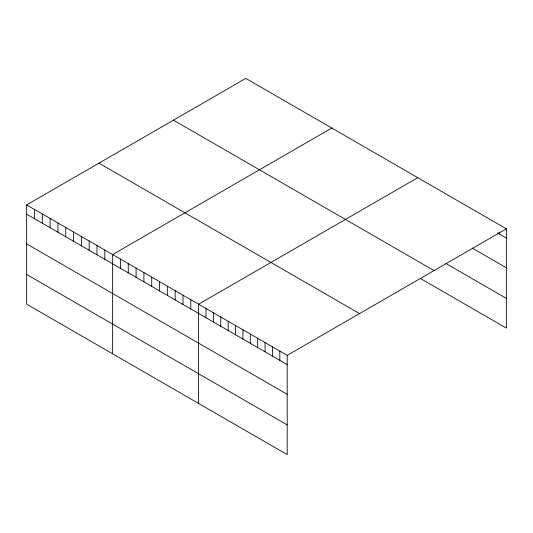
<?xml version="1.0" encoding="UTF-8"?>
<svg xmlns="http://www.w3.org/2000/svg" width="533" height="533" viewBox="0 0 533 533"><rect width="100%" height="100%" fill="white"/><g stroke="black" fill="none" stroke-linecap="round" stroke-linejoin="round"><path stroke-width="0.8" d="M26.65 204.919L287.207 355.351L287.207 454.602L26.65 304.17L26.65 204.919L245.793 78.398L506.35 228.83L506.35 328.081L420.444 278.486M331.773 128.04L112.636 254.561L112.636 353.812M417.759 177.682L198.616 304.203L198.616 403.454M287.207 355.351L506.35 228.83M497.622 233.048L506.35 238.084M472.125 248.025L506.35 267.786M445.948 263.509L506.35 298.38M173.472 120.152L434.035 270.584M98.965 163.165L359.528 313.597M26.65 214.173L287.207 364.605M26.65 243.874L287.207 394.307M26.65 274.468L287.207 424.901M498.968 232.281L498.968 233.82M279.825 351.087L279.825 360.341M272.443 346.823L272.443 356.084M265.061 342.566L265.061 351.82M257.679 338.302L257.679 347.556M250.297 334.038L250.297 343.292M242.915 329.78L242.915 339.035M235.533 325.516L235.533 334.771M228.151 321.252L228.151 330.507M220.769 316.988L220.769 326.243M213.387 312.731L213.387 321.985M206.005 308.467L206.005 317.721M190.801 299.693L190.801 308.947M182.986 295.175L182.986 304.436M175.17 290.665L175.17 299.919M167.349 286.154L167.349 295.409M159.534 281.637L159.534 290.891M151.718 277.127L151.718 286.381M143.903 272.616L143.903 281.87M136.082 268.099L136.082 277.353M128.266 263.588L128.266 272.843M120.451 259.071L120.451 268.332M104.814 250.05L104.814 259.305M96.999 245.533L96.999 254.787M89.184 241.023L89.184 250.277M81.369 236.512L81.369 245.766M73.547 231.995L73.547 241.249M65.732 227.484L65.732 236.739M57.917 222.967L57.917 232.228M50.102 218.457L50.102 227.711M42.28 213.946L42.28 223.2M34.465 209.429L34.465 218.69"/></g></svg>
